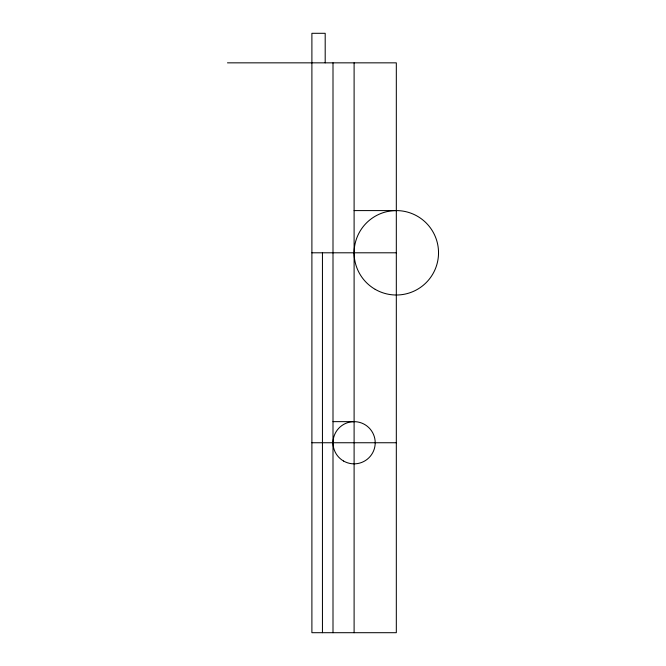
<?xml version="1.0" encoding="UTF-8"?>
<svg xmlns="http://www.w3.org/2000/svg" width="666" height="666" viewBox="0 0 666 666"><rect width="100%" height="100%" fill="white"/><g stroke="black" fill="none" stroke-linecap="round" stroke-linejoin="round"><path stroke-width="1" d="M227.472 62.845L396.32 62.845L396.32 632.7L311.896 632.7L311.896 33.3L325.191 33.3L325.191 62.845M354.104 210.589L396.32 210.589M311.896 252.797L396.32 252.797M333 421.645L354.104 421.645M311.896 442.748L396.32 442.748M354.104 62.845L354.104 632.7M333 62.845L333 632.7M322.444 252.797L322.444 632.7M343.556 461.03A21.104 21.104 0 0 0 375.208 442.748A21.104 21.104 0 0 0 343.556 424.475A21.104 21.104 0 0 0 343.556 461.03M375.208 289.352A42.208 42.208 0 0 0 438.528 252.797A42.208 42.208 0 0 0 375.208 216.242A42.208 42.208 0 0 0 375.208 289.352"/></g></svg>
